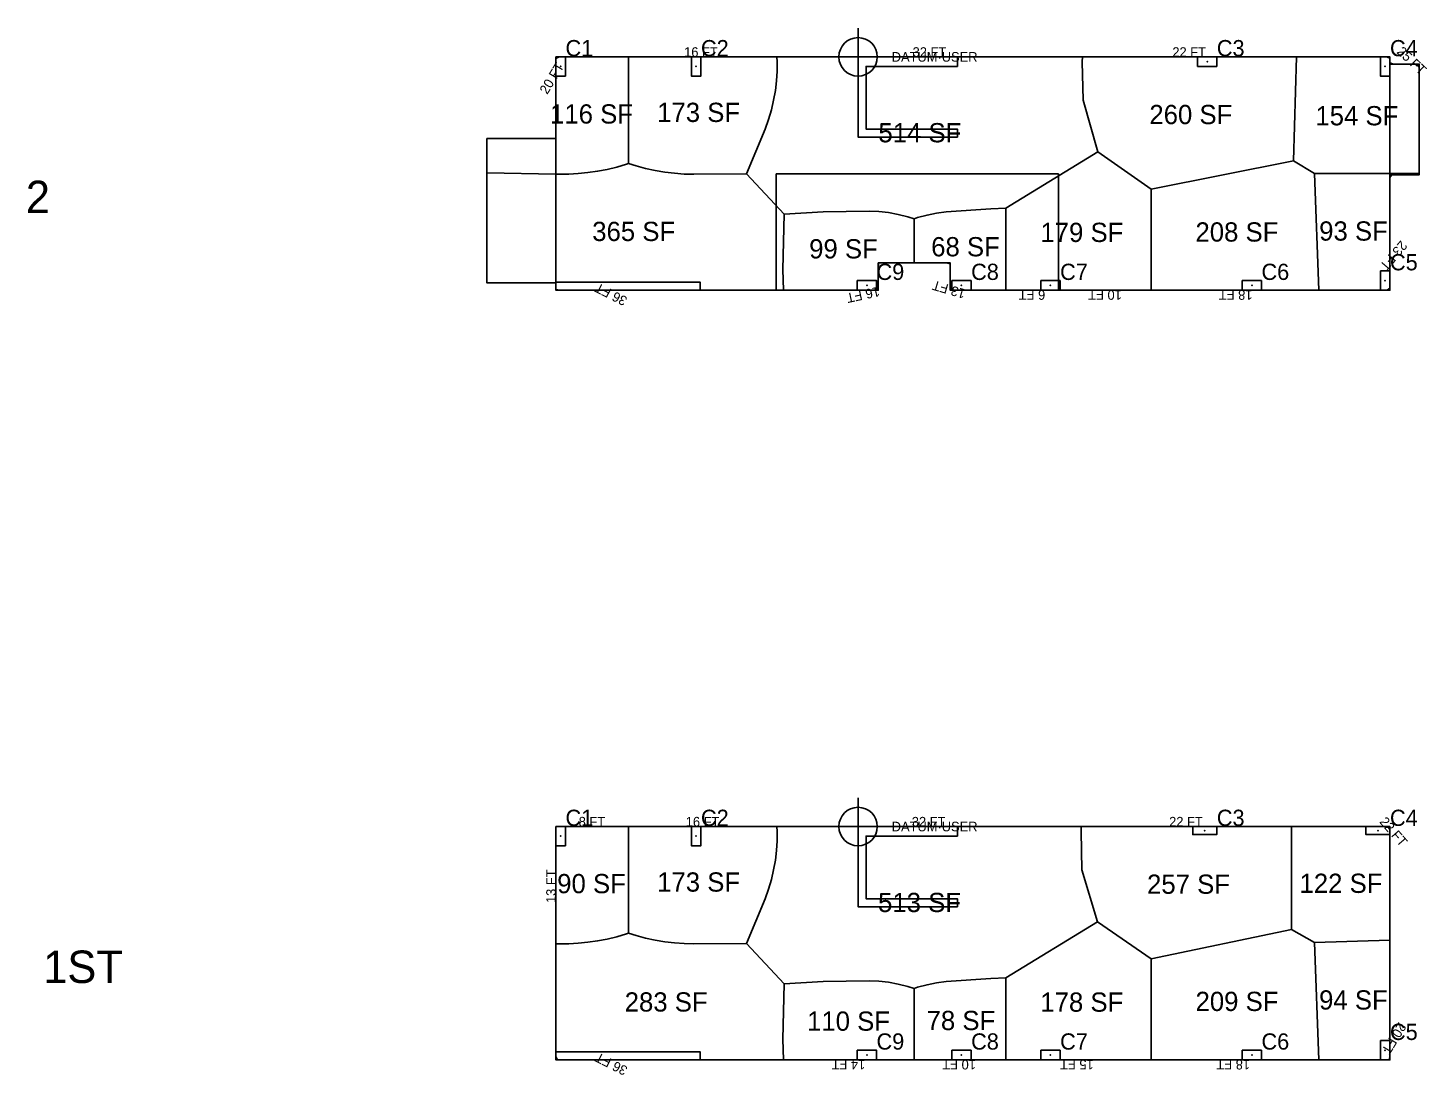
# Model space of a CAD drawing. Header units: metres. Extents: x 6 to 1763, y -17 to 8969.
# Drawn here: x 6 to 1752, y -17 to 1289 of the extents above; entities that cross this region are included whole.
import ezdxf
from ezdxf.enums import TextEntityAlignment as Align

# ---------------------------------------------------------------- set-up
doc = ezdxf.new("R2010")
doc.units = ezdxf.units.M
for name, color, linetype in [('ADDITIONAL-LOAD', 3, 'Continuous'), ('BOUNDARY', 5, 'Continuous'), ('COL', 6, 'Continuous'), ('COL-LABEL', 2, 'Continuous'), ('FLOOR_6_AREA_LABELS', 3, 'Continuous'), ('FLOOR_6_BOUNDARY', 5, 'Continuous'), ('FLOOR_6_COLUMNS', 7, 'Continuous'), ('FLOOR_6_DATUM', 4, 'Continuous'), ('FLOOR_6_FASCADE_COLUMNS', 30, 'Continuous'), ('FLOOR_6_FASCADE_WALLS', 4, 'Continuous'), ('FLOOR_6_LARGE_TRIBUTARY', 6, 'Continuous'), ('FLOOR_6_TRIBUTARY_COL_0', 2, 'Continuous'), ('FLOOR_6_TRIBUTARY_COL_1', 2, 'Continuous'), ('FLOOR_6_TRIBUTARY_COL_2', 2, 'Continuous'), ('FLOOR_6_TRIBUTARY_COL_3', 2, 'Continuous'), ('FLOOR_6_TRIBUTARY_COL_4', 2, 'Continuous'), ('FLOOR_6_TRIBUTARY_COL_5', 2, 'Continuous'), ('FLOOR_6_TRIBUTARY_COL_6', 2, 'Continuous'), ('FLOOR_6_TRIBUTARY_COL_7', 2, 'Continuous'), ('FLOOR_6_TRIBUTARY_COL_8', 2, 'Continuous'), ('FLOOR_6_WALL_TRIBUTARY_2', 1, 'Continuous'), ('FLOOR_6_WALL_TRIBUTARY_3', 1, 'Continuous'), ('FLOOR_7_AREA_LABELS', 3, 'Continuous'), ('FLOOR_7_BOUNDARY', 5, 'Continuous'), ('FLOOR_7_COLUMNS', 7, 'Continuous'), ('FLOOR_7_DATUM', 4, 'Continuous'), ('FLOOR_7_FASCADE_COLUMNS', 30, 'Continuous'), ('FLOOR_7_FASCADE_WALLS', 4, 'Continuous'), ('FLOOR_7_LARGE_TRIBUTARY', 6, 'Continuous'), ('FLOOR_7_TRIBUTARY_COL_0', 2, 'Continuous'), ('FLOOR_7_TRIBUTARY_COL_1', 2, 'Continuous'), ('FLOOR_7_TRIBUTARY_COL_2', 2, 'Continuous'), ('FLOOR_7_TRIBUTARY_COL_3', 2, 'Continuous'), ('FLOOR_7_TRIBUTARY_COL_4', 2, 'Continuous'), ('FLOOR_7_TRIBUTARY_COL_5', 2, 'Continuous'), ('FLOOR_7_TRIBUTARY_COL_6', 2, 'Continuous'), ('FLOOR_7_TRIBUTARY_COL_7', 2, 'Continuous'), ('FLOOR_7_TRIBUTARY_COL_8', 2, 'Continuous'), ('FLOOR_7_WALL_TRIBUTARY_0', 1, 'Continuous'), ('FLOOR_7_WALL_TRIBUTARY_1', 1, 'Continuous'), ('STORY', 1, 'Continuous'), ('WALL', 4, 'Continuous')]:
    doc.layers.add(name, color=color, linetype=linetype)

msp = doc.modelspace()

# ---------------------------------------------------------------- linework, layer by layer
at = {"layer": 'ADDITIONAL-LOAD'}
for points in [[(1705.3, 1105.8), (1741.8, 1105.8), (1741.8, 1243.8), (1705.3, 1243.8)], [(578.8, 1150.8), (664.8, 1150.8), (664.8, 970.8), (578.8, 970.8)], [(939.8, 1106.8), (1291.8, 1106.8), (1291.8, 961.8), (1156.8, 961.8), (1156.8, 995.8), (1066.9, 995.8), (1066.9, 961.8), (939.8, 961.8)]]:
    msp.add_lwpolyline(points, close=True, dxfattribs=at)
at = {"layer": 'BOUNDARY'}
for points in [[(664.8, 1252.8), (1531.5, 1252.8), (1705.3, 1252.8), (1705.3, 1113.6), (1705.3, 961.8), (1291.8, 961.8), (1291.8, 1106.8), (939.8, 1106.8), (939.8, 961.8), (664.8, 961.8)], [(664.8, 292.8), (1531.5, 292.8), (1705.3, 292.8), (1705.3, 153.6), (1705.3, 1.8), (664.8, 1.8)]]:
    msp.add_lwpolyline(points, close=True, dxfattribs=at)
at = {"layer": 'COL'}
for points in [[(664.8, 1252.8), (676.8, 1252.8), (676.8, 1228.8), (664.8, 1228.8)], [(833.8, 1252.8), (845.8, 1252.8), (845.8, 1228.8), (833.8, 1228.8)], [(1465.3, 1252.8), (1489.3, 1252.8), (1489.3, 1240.8), (1465.3, 1240.8)], [(1693.3, 1252.8), (1705.3, 1252.8), (1705.3, 1228.8), (1693.3, 1228.8)], [(1693.3, 985.8), (1705.3, 985.8), (1705.3, 961.8), (1693.3, 961.8)], [(1040.8, 973.8), (1064.8, 973.8), (1064.8, 961.8), (1040.8, 961.8)], [(1158.8, 973.8), (1182.8, 973.8), (1182.8, 961.8), (1158.8, 961.8)], [(1269.8, 973.8), (1293.8, 973.8), (1293.8, 961.8), (1269.8, 961.8)], [(1521, 973.8), (1545, 973.8), (1545, 961.8), (1521, 961.8)], [(664.8, 292.8), (676.8, 292.8), (676.8, 268.8), (664.8, 268.8)], [(833.8, 292.8), (845.8, 292.8), (845.8, 268.8), (833.8, 268.8)], [(1459.3, 292.8), (1489.3, 292.8), (1489.3, 282.8), (1459.3, 282.8)], [(1675.3, 292.8), (1705.3, 292.8), (1705.3, 282.8), (1675.3, 282.8)], [(1693.3, 25.8), (1705.3, 25.8), (1705.3, 1.8), (1693.3, 1.8)], [(1040.8, 13.8), (1064.8, 13.8), (1064.8, 1.8), (1040.8, 1.8)], [(1158.8, 13.8), (1182.8, 13.8), (1182.8, 1.8), (1158.8, 1.8)], [(1269.8, 13.8), (1293.8, 13.8), (1293.8, 1.8), (1269.8, 1.8)], [(1521, 13.8), (1545, 13.8), (1545, 1.8), (1521, 1.8)]]:
    msp.add_lwpolyline(points, close=True, dxfattribs=at)
at = {"layer": 'FLOOR_6_BOUNDARY'}
for points in [[(1291.8, 961.8), (1156.8, 961.8), (1156.8, 995.8), (1066.9, 995.8), (1066.9, 961.8), (939.8, 961.8), (939.8, 961.8), (664.8, 961.8), (664.8, 1252.8), (1531.5, 1252.8), (1705.3, 1252.8), (1705.3, 1243.8), (1741.8, 1243.8), (1741.8, 1105.8), (1705.3, 1105.8), (1705.3, 961.8), (1291.8, 961.8), (1291.8, 961.8), (1291.8, 961.8)], [(664.8, 970.8), (578.8, 970.8), (578.8, 1150.8), (664.8, 1150.8), (664.8, 970.8)], [(1291.8, 1106.8), (939.8, 1106.8), (939.8, 1106.8), (1291.8, 1106.8)]]:
    msp.add_lwpolyline(points, close=True, dxfattribs=at)
at = {"layer": 'FLOOR_6_COLUMNS'}
for p in [(670.8, 1240.8), (839.8, 1240.8), (1477.3, 1246.8), (1699.3, 1240.8), (1052.8, 967.8), (1170.8, 967.8), (1281.8, 967.8), (1533, 967.8), (1699.3, 973.8)]:
    msp.add_point(p, dxfattribs=at)
at = {"layer": 'FLOOR_6_DATUM'}
for p, q in [((1041.8, 1216.8), (1041.8, 1288.8)), ((1005.8, 1252.8), (1077.8, 1252.8))]:
    msp.add_line(p, q, dxfattribs=at)
msp.add_circle((1041.8, 1252.8), 24, dxfattribs=at)
at = {"layer": 'FLOOR_6_FASCADE_COLUMNS'}
for points in [[(664.8, 1106.8), (664.8, 1112.8), (664.8, 1118.8), (664.8, 1124.8), (664.8, 1130.8), (664.8, 1136.8), (664.8, 1142.8), (664.8, 1148.8), (664.8, 1154.8), (664.8, 1160.8), (664.8, 1166.8), (664.8, 1172.8), (664.8, 1178.8), (664.8, 1184.8), (664.8, 1190.8), (664.8, 1196.8), (664.8, 1202.8), (664.8, 1208.8), (664.8, 1214.8), (664.8, 1220.8), (664.8, 1226.8), (664.8, 1232.8), (664.8, 1238.8), (664.8, 1244.8), (664.8, 1250.8), (668.8, 1252.8), (674.8, 1252.8), (680.8, 1252.8), (686.8, 1252.8), (692.8, 1252.8), (698.8, 1252.8), (704.8, 1252.8), (710.8, 1252.8), (716.8, 1252.8), (722.8, 1252.8), (728.8, 1252.8), (734.8, 1252.8), (740.8, 1252.8), (746.8, 1252.8), (752.8, 1252.8)], [(752.8, 1252.8), (758.8, 1252.8), (764.8, 1252.8), (770.8, 1252.8), (776.8, 1252.8), (782.8, 1252.8), (788.8, 1252.8), (794.8, 1252.8), (800.8, 1252.8), (806.8, 1252.8), (812.8, 1252.8), (818.8, 1252.8), (824.8, 1252.8), (830.8, 1252.8), (836.8, 1252.8), (842.8, 1252.8), (848.8, 1252.8), (854.8, 1252.8), (860.8, 1252.8), (866.8, 1252.8), (872.8, 1252.8), (878.8, 1252.8), (884.8, 1252.8), (890.8, 1252.8), (896.8, 1252.8), (902.8, 1252.8), (908.8, 1252.8), (914.8, 1252.8), (920.8, 1252.8), (926.8, 1252.8), (932.8, 1252.8), (938.8, 1252.8)], [(1322.8, 1252.8), (1328.8, 1252.8), (1334.8, 1252.8), (1340.8, 1252.8), (1346.8, 1252.8), (1352.8, 1252.8), (1358.8, 1252.8), (1364.8, 1252.8), (1370.8, 1252.8), (1376.8, 1252.8), (1382.8, 1252.8), (1388.8, 1252.8), (1394.8, 1252.8), (1400.8, 1252.8), (1406.8, 1252.8), (1412.8, 1252.8), (1418.8, 1252.8), (1424.8, 1252.8), (1430.8, 1252.8), (1436.8, 1252.8), (1442.8, 1252.8), (1448.8, 1252.8), (1454.8, 1252.8), (1460.8, 1252.8), (1466.8, 1252.8), (1472.8, 1252.8), (1478.8, 1252.8), (1484.8, 1252.8), (1490.8, 1252.8), (1496.8, 1252.8), (1502.8, 1252.8), (1508.8, 1252.8), (1514.8, 1252.8), (1520.8, 1252.8), (1526.8, 1252.8), (1532.8, 1252.8), (1538.8, 1252.8), (1544.8, 1252.8), (1550.8, 1252.8), (1556.8, 1252.8), (1562.8, 1252.8), (1568.8, 1252.8), (1574.8, 1252.8), (1580.8, 1252.8), (1586.8, 1252.8)], [(1586.8, 1252.8), (1592.8, 1252.8), (1598.8, 1252.8), (1604.8, 1252.8), (1610.8, 1252.8), (1616.8, 1252.8), (1622.8, 1252.8), (1628.8, 1252.8), (1634.8, 1252.8), (1640.8, 1252.8), (1646.8, 1252.8), (1652.8, 1252.8), (1658.8, 1252.8), (1664.8, 1252.8), (1670.8, 1252.8), (1676.8, 1252.8), (1682.8, 1252.8), (1688.8, 1252.8), (1694.8, 1252.8), (1700.8, 1252.8), (1705.3, 1251.3), (1705.3, 1245.3), (1709.8, 1243.8), (1715.8, 1243.8), (1721.8, 1243.8), (1727.8, 1243.8), (1733.8, 1243.8), (1739.8, 1243.8), (1741.8, 1239.8), (1741.8, 1233.8), (1741.8, 1227.8), (1741.8, 1221.8), (1741.8, 1215.8), (1741.8, 1209.8), (1741.8, 1203.8), (1741.8, 1197.8), (1741.8, 1191.8), (1741.8, 1185.8), (1741.8, 1179.8), (1741.8, 1173.8), (1741.8, 1167.8), (1741.8, 1161.8), (1741.8, 1155.8), (1741.8, 1149.8), (1741.8, 1143.8), (1741.8, 1137.8), (1741.8, 1131.8), (1741.8, 1125.8), (1741.8, 1119.8), (1741.8, 1113.8), (1741.8, 1107.8)], [(1741.8, 1107.8), (1737.8, 1105.8), (1731.8, 1105.8), (1725.8, 1105.8), (1719.8, 1105.8), (1713.8, 1105.8), (1707.8, 1105.8), (1705.3, 1102.3), (1705.3, 1096.3), (1705.3, 1090.3), (1705.3, 1084.3), (1705.3, 1078.3), (1705.3, 1072.3), (1705.3, 1066.3), (1705.3, 1060.3), (1705.3, 1054.3), (1705.3, 1048.3), (1705.3, 1042.3), (1705.3, 1036.3), (1705.3, 1030.3), (1705.3, 1024.3), (1705.3, 1018.3), (1705.3, 1012.3), (1705.3, 1006.3), (1705.3, 1000.3), (1705.3, 994.3), (1705.3, 988.3), (1705.3, 982.3), (1705.3, 976.3), (1705.3, 970.3), (1705.3, 964.3), (1701.8, 961.8), (1695.8, 961.8), (1689.8, 961.8), (1683.8, 961.8), (1677.8, 961.8), (1671.8, 961.8), (1665.8, 961.8), (1659.8, 961.8), (1653.8, 961.8), (1647.8, 961.8), (1641.8, 961.8), (1635.8, 961.8), (1629.8, 961.8), (1623.8, 961.8), (1617.8, 961.8)], [(1109.8, 995.8), (1103.8, 995.8), (1097.8, 995.8), (1091.8, 995.8), (1085.8, 995.8), (1079.8, 995.8), (1073.8, 995.8), (1067.8, 995.8), (1066.9, 990.8), (1066.9, 984.8), (1066.9, 978.8), (1066.9, 972.8), (1066.9, 966.8), (1065.8, 961.8), (1059.8, 961.8), (1053.8, 961.8), (1047.8, 961.8), (1041.8, 961.8), (1035.8, 961.8), (1029.8, 961.8), (1023.8, 961.8), (1017.8, 961.8), (1011.8, 961.8), (1005.8, 961.8), (999.8, 961.8), (993.8, 961.8), (987.8, 961.8), (981.8, 961.8), (975.8, 961.8), (969.8, 961.8), (963.8, 961.8), (957.8, 961.8), (951.8, 961.8)], [(1225.8, 961.8), (1219.8, 961.8), (1213.8, 961.8), (1207.8, 961.8), (1201.8, 961.8), (1195.8, 961.8), (1189.8, 961.8), (1183.8, 961.8), (1177.8, 961.8), (1171.8, 961.8), (1165.8, 961.8), (1159.8, 961.8), (1156.8, 964.8), (1156.8, 970.8), (1156.8, 976.8), (1156.8, 982.8), (1156.8, 988.8), (1156.8, 994.8), (1151.8, 995.8), (1145.8, 995.8), (1139.8, 995.8), (1133.8, 995.8), (1127.8, 995.8), (1121.8, 995.8), (1115.8, 995.8), (1109.8, 995.8)], [(1291.8, 961.8), (1285.8, 961.8), (1279.8, 961.8), (1273.8, 961.8), (1267.8, 961.8), (1261.8, 961.8), (1255.8, 961.8), (1249.8, 961.8), (1243.8, 961.8), (1237.8, 961.8), (1231.8, 961.8), (1225.8, 961.8)], [(1407.8, 961.8), (1401.8, 961.8), (1395.8, 961.8), (1389.8, 961.8), (1383.8, 961.8), (1377.8, 961.8), (1371.8, 961.8), (1365.8, 961.8), (1359.8, 961.8), (1353.8, 961.8), (1347.8, 961.8), (1341.8, 961.8), (1335.8, 961.8), (1329.8, 961.8), (1323.8, 961.8), (1317.8, 961.8), (1311.8, 961.8), (1305.8, 961.8), (1299.8, 961.8), (1293.8, 961.8), (1291.8, 961.8)], [(1617.8, 961.8), (1611.8, 961.8), (1605.8, 961.8), (1599.8, 961.8), (1593.8, 961.8), (1587.8, 961.8), (1581.8, 961.8), (1575.8, 961.8), (1569.8, 961.8), (1563.8, 961.8), (1557.8, 961.8), (1551.8, 961.8), (1545.8, 961.8), (1539.8, 961.8), (1533.8, 961.8), (1527.8, 961.8), (1521.8, 961.8), (1515.8, 961.8), (1509.8, 961.8), (1503.8, 961.8), (1497.8, 961.8), (1491.8, 961.8), (1485.8, 961.8), (1479.8, 961.8), (1473.8, 961.8), (1467.8, 961.8), (1461.8, 961.8), (1455.8, 961.8), (1449.8, 961.8), (1443.8, 961.8), (1437.8, 961.8), (1431.8, 961.8), (1425.8, 961.8), (1419.8, 961.8), (1413.8, 961.8), (1407.8, 961.8)]]:
    msp.add_lwpolyline(points, dxfattribs=at)
at = {"layer": 'FLOOR_6_FASCADE_WALLS'}
for points in [[(938.8, 1252.8), (944.8, 1252.8), (950.8, 1252.8), (956.8, 1252.8), (962.8, 1252.8), (968.8, 1252.8), (974.8, 1252.8), (980.8, 1252.8), (986.8, 1252.8), (992.8, 1252.8), (998.8, 1252.8), (1004.8, 1252.8), (1010.8, 1252.8), (1016.8, 1252.8), (1022.8, 1252.8), (1028.8, 1252.8), (1034.8, 1252.8), (1040.8, 1252.8), (1046.8, 1252.8), (1052.8, 1252.8), (1058.8, 1252.8), (1064.8, 1252.8), (1070.8, 1252.8), (1076.8, 1252.8), (1082.8, 1252.8), (1088.8, 1252.8), (1094.8, 1252.8), (1100.8, 1252.8), (1106.8, 1252.8), (1112.8, 1252.8), (1118.8, 1252.8), (1124.8, 1252.8), (1130.8, 1252.8), (1136.8, 1252.8), (1142.8, 1252.8), (1148.8, 1252.8), (1154.8, 1252.8), (1160.8, 1252.8), (1166.8, 1252.8), (1172.8, 1252.8), (1178.8, 1252.8), (1184.8, 1252.8), (1190.8, 1252.8), (1196.8, 1252.8), (1202.8, 1252.8), (1208.8, 1252.8), (1214.8, 1252.8), (1220.8, 1252.8), (1226.8, 1252.8), (1232.8, 1252.8), (1238.8, 1252.8), (1244.8, 1252.8), (1250.8, 1252.8), (1256.8, 1252.8), (1262.8, 1252.8), (1268.8, 1252.8), (1274.8, 1252.8), (1280.8, 1252.8), (1286.8, 1252.8), (1292.8, 1252.8), (1298.8, 1252.8), (1304.8, 1252.8), (1310.8, 1252.8), (1316.8, 1252.8), (1322.8, 1252.8)], [(951.8, 961.8), (945.8, 961.8), (939.8, 961.8), (933.8, 961.8), (927.8, 961.8), (921.8, 961.8), (915.8, 961.8), (909.8, 961.8), (903.8, 961.8), (897.8, 961.8), (891.8, 961.8), (885.8, 961.8), (879.8, 961.8), (873.8, 961.8), (867.8, 961.8), (861.8, 961.8), (855.8, 961.8), (849.8, 961.8), (843.8, 961.8), (837.8, 961.8), (831.8, 961.8), (825.8, 961.8), (819.8, 961.8), (813.8, 961.8), (807.8, 961.8), (801.8, 961.8), (795.8, 961.8), (789.8, 961.8), (783.8, 961.8), (777.8, 961.8), (771.8, 961.8), (765.8, 961.8), (759.8, 961.8), (753.8, 961.8), (747.8, 961.8), (741.8, 961.8), (735.8, 961.8), (729.8, 961.8), (723.8, 961.8), (717.8, 961.8), (711.8, 961.8), (705.8, 961.8), (699.8, 961.8), (693.8, 961.8), (687.8, 961.8), (681.8, 961.8), (675.8, 961.8), (669.8, 961.8), (664.8, 962.8), (664.8, 968.8), (664.8, 974.8), (664.8, 980.8), (664.8, 986.8), (664.8, 992.8), (664.8, 998.8), (664.8, 1004.8), (664.8, 1010.8), (664.8, 1016.8), (664.8, 1022.8), (664.8, 1028.8), (664.8, 1034.8), (664.8, 1040.8), (664.8, 1046.8), (664.8, 1052.8), (664.8, 1058.8), (664.8, 1064.8), (664.8, 1070.8), (664.8, 1076.8), (664.8, 1082.8), (664.8, 1088.8), (664.8, 1094.8), (664.8, 1100.8), (664.8, 1106.8)]]:
    msp.add_lwpolyline(points, dxfattribs=at)
at = {"layer": 'FLOOR_6_LARGE_TRIBUTARY'}
for points in [[(755.3, 1119.6), (752.8, 1118.8), (740.8, 1115.4), (728.8, 1112.5), (716.8, 1110.2), (704.8, 1108.4), (692.8, 1107.2), (680.8, 1106.5), (669.8, 1106.3), (664.8, 1106.4), (664.8, 1252.8), (755.3, 1252.8), (755.3, 1119.6)], [(940.8, 1246.8), (940.8, 1234.8), (940.1, 1222.8), (938.6, 1210.8), (936.5, 1198.8), (933.7, 1186.8), (930.1, 1174.8), (925.8, 1162.8), (902.6, 1107), (836.8, 1106.3), (824.8, 1106.7), (812.8, 1107.6), (800.8, 1109.1), (788.8, 1111.1), (776.8, 1113.6), (764.8, 1116.7), (755.3, 1119.6), (755.3, 1252.8), (940.4, 1252.8), (940.8, 1246.8)], [(998.1, 1059.5), (949.4, 1056.6), (902.6, 1107), (925.8, 1162.8), (930.1, 1174.8), (933.7, 1186.8), (936.5, 1198.8), (938.6, 1210.8), (940.1, 1222.8), (940.8, 1234.8), (940.8, 1246.8), (940.4, 1252.8), (1047.8, 1252.8), (1059.8, 1252.8), (1071.8, 1252.8), (1083.8, 1252.8), (1095.8, 1252.8), (1107.8, 1252.8), (1119.8, 1252.8), (1131.8, 1252.8), (1143.8, 1252.8), (1155.8, 1252.8), (1163.8, 1252.8), (1321.6, 1252.8), (1321.5, 1246.8), (1322.4, 1198.8), (1341, 1134.3), (1226.3, 1063.9), (1207.5, 1063.4), (1151.8, 1059.5), (1139.8, 1057.8), (1127.8, 1055.4), (1115.8, 1052.3), (1111.8, 1050.9), (1103.8, 1053.4), (1091.8, 1056.3), (1079.8, 1058.5), (1067.8, 1059.8), (1055.8, 1060.4), (998.1, 1059.5)], [(1585, 1123.3), (1407.4, 1087.8), (1341, 1134.3), (1322.4, 1198.8), (1321.5, 1246.8), (1321.6, 1252.8), (1531.5, 1252.8), (1588.5, 1252.8), (1585, 1123.3)], [(1611.2, 1107.3), (1585, 1123.3), (1588.5, 1252.8), (1705.3, 1252.8), (1705.3, 1243.8), (1741.8, 1243.8), (1741.8, 1107.3), (1611.2, 1107.3)], [(664.8, 1106.4), (669.8, 1106.3), (680.8, 1106.5), (692.8, 1107.2), (704.8, 1108.4), (716.8, 1110.2), (728.8, 1112.5), (740.8, 1115.4), (752.8, 1118.8), (755.3, 1119.6), (764.8, 1116.7), (776.8, 1113.6), (788.8, 1111.1), (800.8, 1109.1), (812.8, 1107.6), (824.8, 1106.7), (836.8, 1106.3), (902.6, 1107), (949.4, 1056.6), (948.1, 987.7), (948.9, 961.8), (939.8, 961.8), (939.8, 961.8), (838.8, 961.8), (826.8, 961.8), (814.8, 961.8), (802.8, 961.8), (790.8, 961.8), (778.8, 961.8), (766.8, 961.8), (754.8, 961.8), (742.8, 961.8), (730.8, 961.8), (718.8, 961.8), (706.8, 961.8), (694.8, 961.8), (682.8, 961.8), (670.8, 961.8), (664.8, 961.8), (664.8, 966.8), (664.8, 1106.4)], [(1226.3, 1063.9), (1341, 1134.3), (1407.4, 1087.8), (1407.4, 961.8), (1291.8, 961.8), (1291.8, 961.8), (1291.8, 961.8), (1226.3, 961.8), (1226.3, 1063.9)], [(1407.4, 1087.8), (1585, 1123.3), (1611.2, 1107.3), (1616.4, 961.8), (1407.4, 961.8), (1407.4, 1087.8)], [(664.8, 970.8), (578.8, 970.8), (578.8, 1108.3), (664.8, 1106.4), (664.8, 970.8)], [(1611.2, 1107.3), (1741.8, 1107.3), (1741.8, 1105.8), (1705.3, 1105.8), (1705.3, 961.8), (1616.4, 961.8), (1611.2, 1107.3)], [(948.1, 987.7), (949.4, 1056.6), (998.1, 1059.5), (1055.8, 1060.4), (1067.8, 1059.8), (1079.8, 1058.5), (1091.8, 1056.3), (1103.8, 1053.4), (1111.8, 1050.9), (1111.8, 995.8), (1066.9, 995.8), (1066.9, 961.8), (948.9, 961.8), (948.1, 987.7)], [(1111.8, 1050.9), (1115.8, 1052.3), (1127.8, 1055.4), (1139.8, 1057.8), (1151.8, 1059.5), (1207.5, 1063.4), (1226.3, 1063.9), (1226.3, 961.8), (1156.8, 961.8), (1156.8, 995.8), (1111.8, 995.8), (1111.8, 1050.9)]]:
    msp.add_lwpolyline(points, close=True, dxfattribs=at)
at = {"layer": 'FLOOR_6_TRIBUTARY_COL_0'}
msp.add_lwpolyline([(755.3, 1119.6), (752.8, 1118.8), (740.8, 1115.4), (728.8, 1112.5), (716.8, 1110.2), (704.8, 1108.4), (692.8, 1107.2), (680.8, 1106.5), (669.8, 1106.3), (664.8, 1106.4), (664.8, 1252.8), (755.3, 1252.8), (755.3, 1119.6)], close=True, dxfattribs=at)
at = {"layer": 'FLOOR_6_TRIBUTARY_COL_1'}
msp.add_lwpolyline([(940.8, 1246.8), (940.8, 1234.8), (940.1, 1222.8), (938.6, 1210.8), (936.5, 1198.8), (933.7, 1186.8), (930.1, 1174.8), (925.8, 1162.8), (902.6, 1107), (836.8, 1106.3), (824.8, 1106.7), (812.8, 1107.6), (800.8, 1109.1), (788.8, 1111.1), (776.8, 1113.6), (764.8, 1116.7), (755.3, 1119.6), (755.3, 1252.8), (940.4, 1252.8), (940.8, 1246.8)], close=True, dxfattribs=at)
at = {"layer": 'FLOOR_6_TRIBUTARY_COL_2'}
msp.add_lwpolyline([(948.1, 987.7), (949.4, 1056.6), (998.1, 1059.5), (1055.8, 1060.4), (1067.8, 1059.8), (1079.8, 1058.5), (1091.8, 1056.3), (1103.8, 1053.4), (1111.8, 1050.9), (1111.8, 995.8), (1066.9, 995.8), (1066.9, 961.8), (948.9, 961.8), (948.1, 987.7)], close=True, dxfattribs=at)
at = {"layer": 'FLOOR_6_TRIBUTARY_COL_3'}
msp.add_lwpolyline([(1111.8, 1050.9), (1115.8, 1052.3), (1127.8, 1055.4), (1139.8, 1057.8), (1151.8, 1059.5), (1207.5, 1063.4), (1226.3, 1063.9), (1226.3, 961.8), (1156.8, 961.8), (1156.8, 995.8), (1111.8, 995.8), (1111.8, 1050.9)], close=True, dxfattribs=at)
at = {"layer": 'FLOOR_6_TRIBUTARY_COL_4'}
msp.add_lwpolyline([(1226.3, 1063.9), (1341, 1134.3), (1407.4, 1087.8), (1407.4, 961.8), (1291.8, 961.8), (1291.8, 961.8), (1291.8, 961.8), (1226.3, 961.8), (1226.3, 1063.9)], close=True, dxfattribs=at)
at = {"layer": 'FLOOR_6_TRIBUTARY_COL_5'}
msp.add_lwpolyline([(1407.4, 1087.8), (1585, 1123.3), (1611.2, 1107.3), (1616.4, 961.8), (1407.4, 961.8), (1407.4, 1087.8)], close=True, dxfattribs=at)
at = {"layer": 'FLOOR_6_TRIBUTARY_COL_6'}
msp.add_lwpolyline([(1611.2, 1107.3), (1741.8, 1107.3), (1741.8, 1105.8), (1705.3, 1105.8), (1705.3, 961.8), (1616.4, 961.8), (1611.2, 1107.3)], close=True, dxfattribs=at)
at = {"layer": 'FLOOR_6_TRIBUTARY_COL_7'}
msp.add_lwpolyline([(1585, 1123.3), (1407.4, 1087.8), (1341, 1134.3), (1322.4, 1198.8), (1321.5, 1246.8), (1321.6, 1252.8), (1531.5, 1252.8), (1588.5, 1252.8), (1585, 1123.3)], close=True, dxfattribs=at)
at = {"layer": 'FLOOR_6_TRIBUTARY_COL_8'}
msp.add_lwpolyline([(1611.2, 1107.3), (1585, 1123.3), (1588.5, 1252.8), (1705.3, 1252.8), (1705.3, 1243.8), (1741.8, 1243.8), (1741.8, 1107.3), (1611.2, 1107.3)], close=True, dxfattribs=at)
at = {"layer": 'FLOOR_6_WALL_TRIBUTARY_2'}
msp.add_lwpolyline([(998.1, 1059.5), (949.4, 1056.6), (902.6, 1107), (925.8, 1162.8), (930.1, 1174.8), (933.7, 1186.8), (936.5, 1198.8), (938.6, 1210.8), (940.1, 1222.8), (940.8, 1234.8), (940.8, 1246.8), (940.4, 1252.8), (1047.8, 1252.8), (1059.8, 1252.8), (1071.8, 1252.8), (1083.8, 1252.8), (1095.8, 1252.8), (1107.8, 1252.8), (1119.8, 1252.8), (1131.8, 1252.8), (1143.8, 1252.8), (1155.8, 1252.8), (1163.8, 1252.8), (1321.6, 1252.8), (1321.5, 1246.8), (1322.4, 1198.8), (1341, 1134.3), (1226.3, 1063.9), (1207.5, 1063.4), (1151.8, 1059.5), (1139.8, 1057.8), (1127.8, 1055.4), (1115.8, 1052.3), (1111.8, 1050.9), (1103.8, 1053.4), (1091.8, 1056.3), (1079.8, 1058.5), (1067.8, 1059.8), (1055.8, 1060.4), (998.1, 1059.5)], close=True, dxfattribs=at)
at = {"layer": 'FLOOR_6_WALL_TRIBUTARY_3'}
for points in [[(664.8, 1106.4), (669.8, 1106.3), (680.8, 1106.5), (692.8, 1107.2), (704.8, 1108.4), (716.8, 1110.2), (728.8, 1112.5), (740.8, 1115.4), (752.8, 1118.8), (755.3, 1119.6), (764.8, 1116.7), (776.8, 1113.6), (788.8, 1111.1), (800.8, 1109.1), (812.8, 1107.6), (824.8, 1106.7), (836.8, 1106.3), (902.6, 1107), (949.4, 1056.6), (948.1, 987.7), (948.9, 961.8), (939.8, 961.8), (939.8, 961.8), (838.8, 961.8), (826.8, 961.8), (814.8, 961.8), (802.8, 961.8), (790.8, 961.8), (778.8, 961.8), (766.8, 961.8), (754.8, 961.8), (742.8, 961.8), (730.8, 961.8), (718.8, 961.8), (706.8, 961.8), (694.8, 961.8), (682.8, 961.8), (670.8, 961.8), (664.8, 961.8), (664.8, 966.8), (664.8, 1106.4)], [(664.8, 970.8), (578.8, 970.8), (578.8, 1108.3), (664.8, 1106.4), (664.8, 970.8)]]:
    msp.add_lwpolyline(points, close=True, dxfattribs=at)
at = {"layer": 'FLOOR_7_BOUNDARY'}
msp.add_lwpolyline([(664.8, 292.8), (1531.5, 292.8), (1705.3, 292.8), (1705.3, 153.6), (1705.3, 1.8), (664.8, 1.8), (664.8, 292.8)], close=True, dxfattribs=at)
at = {"layer": 'FLOOR_7_COLUMNS'}
for p in [(670.8, 280.8), (839.8, 280.8), (1474.3, 287.8), (1690.3, 287.8), (1052.8, 7.8), (1170.8, 7.8), (1281.8, 7.8), (1533, 7.8), (1699.3, 13.8)]:
    msp.add_point(p, dxfattribs=at)
at = {"layer": 'FLOOR_7_DATUM'}
for p, q in [((1041.8, 256.8), (1041.8, 328.8)), ((1005.8, 292.8), (1077.8, 292.8))]:
    msp.add_line(p, q, dxfattribs=at)
msp.add_circle((1041.8, 292.8), 24, dxfattribs=at)
at = {"layer": 'FLOOR_7_FASCADE_COLUMNS'}
for points in [[(664.8, 292.8), (670.8, 292.8), (676.8, 292.8), (682.8, 292.8), (688.8, 292.8), (694.8, 292.8), (700.8, 292.8), (706.8, 292.8), (712.8, 292.8), (718.8, 292.8), (724.8, 292.8), (730.8, 292.8), (736.8, 292.8), (742.8, 292.8), (748.8, 292.8), (754.8, 292.8)], [(664.8, 143.8), (664.8, 149.8), (664.8, 155.8), (664.8, 161.8), (664.8, 167.8), (664.8, 173.8), (664.8, 179.8), (664.8, 185.8), (664.8, 191.8), (664.8, 197.8), (664.8, 203.8), (664.8, 209.8), (664.8, 215.8), (664.8, 221.8), (664.8, 227.8), (664.8, 233.8), (664.8, 239.8), (664.8, 245.8), (664.8, 251.8), (664.8, 257.8), (664.8, 263.8), (664.8, 269.8), (664.8, 275.8), (664.8, 281.8), (664.8, 287.8), (664.8, 292.8)], [(754.8, 292.8), (760.8, 292.8), (766.8, 292.8), (772.8, 292.8), (778.8, 292.8), (784.8, 292.8), (790.8, 292.8), (796.8, 292.8), (802.8, 292.8), (808.8, 292.8), (814.8, 292.8), (820.8, 292.8), (826.8, 292.8), (832.8, 292.8), (838.8, 292.8), (844.8, 292.8), (850.8, 292.8), (856.8, 292.8), (862.8, 292.8), (868.8, 292.8), (874.8, 292.8), (880.8, 292.8), (886.8, 292.8), (892.8, 292.8), (898.8, 292.8), (904.8, 292.8), (910.8, 292.8), (916.8, 292.8), (922.8, 292.8), (928.8, 292.8), (934.8, 292.8), (940.8, 292.8)], [(1318.8, 292.8), (1324.8, 292.8), (1330.8, 292.8), (1336.8, 292.8), (1342.8, 292.8), (1348.8, 292.8), (1354.8, 292.8), (1360.8, 292.8), (1366.8, 292.8), (1372.8, 292.8), (1378.8, 292.8), (1384.8, 292.8), (1390.8, 292.8), (1396.8, 292.8), (1402.8, 292.8), (1408.8, 292.8), (1414.8, 292.8), (1420.8, 292.8), (1426.8, 292.8), (1432.8, 292.8), (1438.8, 292.8), (1444.8, 292.8), (1450.8, 292.8), (1456.8, 292.8), (1462.8, 292.8), (1468.8, 292.8), (1474.8, 292.8), (1480.8, 292.8), (1486.8, 292.8), (1492.8, 292.8), (1498.8, 292.8), (1504.8, 292.8), (1510.8, 292.8), (1516.8, 292.8), (1522.8, 292.8), (1528.8, 292.8), (1534.8, 292.8), (1540.8, 292.8), (1546.8, 292.8), (1552.8, 292.8), (1558.8, 292.8), (1564.8, 292.8), (1570.8, 292.8), (1576.8, 292.8), (1582.8, 292.8)], [(1582.8, 292.8), (1588.8, 292.8), (1594.8, 292.8), (1600.8, 292.8), (1606.8, 292.8), (1612.8, 292.8), (1618.8, 292.8), (1624.8, 292.8), (1630.8, 292.8), (1636.8, 292.8), (1642.8, 292.8), (1648.8, 292.8), (1654.8, 292.8), (1660.8, 292.8), (1666.8, 292.8), (1672.8, 292.8), (1678.8, 292.8), (1684.8, 292.8), (1690.8, 292.8), (1696.8, 292.8), (1702.8, 292.8), (1705.3, 289.3), (1705.3, 283.3), (1705.3, 277.3), (1705.3, 271.3), (1705.3, 265.3), (1705.3, 259.3), (1705.3, 253.3), (1705.3, 247.3), (1705.3, 241.3), (1705.3, 235.3), (1705.3, 229.3), (1705.3, 223.3), (1705.3, 217.3), (1705.3, 211.3), (1705.3, 205.3), (1705.3, 199.3), (1705.3, 193.3), (1705.3, 187.3), (1705.3, 181.3), (1705.3, 175.3), (1705.3, 169.3), (1705.3, 163.3), (1705.3, 157.3), (1705.3, 151.3)], [(1705.3, 151.3), (1705.3, 145.3), (1705.3, 139.3), (1705.3, 133.3), (1705.3, 127.3), (1705.3, 121.3), (1705.3, 115.3), (1705.3, 109.3), (1705.3, 103.3), (1705.3, 97.3), (1705.3, 91.3), (1705.3, 85.3), (1705.3, 79.3), (1705.3, 73.3), (1705.3, 67.3), (1705.3, 61.3), (1705.3, 55.3), (1705.3, 49.3), (1705.3, 43.3), (1705.3, 37.3), (1705.3, 31.3), (1705.3, 25.3), (1705.3, 19.3), (1705.3, 13.3), (1705.3, 7.3), (1704.8, 1.8), (1698.8, 1.8), (1692.8, 1.8), (1686.8, 1.8), (1680.8, 1.8), (1674.8, 1.8), (1668.8, 1.8), (1662.8, 1.8), (1656.8, 1.8), (1650.8, 1.8), (1644.8, 1.8), (1638.8, 1.8), (1632.8, 1.8), (1626.8, 1.8), (1620.8, 1.8), (1614.8, 1.8)], [(1110.8, 1.8), (1104.8, 1.8), (1098.8, 1.8), (1092.8, 1.8), (1086.8, 1.8), (1080.8, 1.8), (1074.8, 1.8), (1068.8, 1.8), (1062.8, 1.8), (1056.8, 1.8), (1050.8, 1.8), (1044.8, 1.8), (1038.8, 1.8), (1032.8, 1.8), (1026.8, 1.8), (1020.8, 1.8), (1014.8, 1.8), (1008.8, 1.8), (1002.8, 1.8), (996.8, 1.8), (990.8, 1.8), (984.8, 1.8), (978.8, 1.8), (972.8, 1.8), (966.8, 1.8), (960.8, 1.8), (954.8, 1.8), (948.8, 1.8)], [(1224.8, 1.8), (1218.8, 1.8), (1212.8, 1.8), (1206.8, 1.8), (1200.8, 1.8), (1194.8, 1.8), (1188.8, 1.8), (1182.8, 1.8), (1176.8, 1.8), (1170.8, 1.8), (1164.8, 1.8), (1158.8, 1.8), (1152.8, 1.8), (1146.8, 1.8), (1140.8, 1.8), (1134.8, 1.8), (1128.8, 1.8), (1122.8, 1.8), (1116.8, 1.8), (1110.8, 1.8)], [(1404.8, 1.8), (1398.8, 1.8), (1392.8, 1.8), (1386.8, 1.8), (1380.8, 1.8), (1374.8, 1.8), (1368.8, 1.8), (1362.8, 1.8), (1356.8, 1.8), (1350.8, 1.8), (1344.8, 1.8), (1338.8, 1.8), (1332.8, 1.8), (1326.8, 1.8), (1320.8, 1.8), (1314.8, 1.8), (1308.8, 1.8), (1302.8, 1.8), (1296.8, 1.8), (1290.8, 1.8), (1284.8, 1.8), (1278.8, 1.8), (1272.8, 1.8), (1266.8, 1.8), (1260.8, 1.8), (1254.8, 1.8), (1248.8, 1.8), (1242.8, 1.8), (1236.8, 1.8), (1230.8, 1.8), (1224.8, 1.8)], [(1614.8, 1.8), (1608.8, 1.8), (1602.8, 1.8), (1596.8, 1.8), (1590.8, 1.8), (1584.8, 1.8), (1578.8, 1.8), (1572.8, 1.8), (1566.8, 1.8), (1560.8, 1.8), (1554.8, 1.8), (1548.8, 1.8), (1542.8, 1.8), (1536.8, 1.8), (1530.8, 1.8), (1524.8, 1.8), (1518.8, 1.8), (1512.8, 1.8), (1506.8, 1.8), (1500.8, 1.8), (1494.8, 1.8), (1488.8, 1.8), (1482.8, 1.8), (1476.8, 1.8), (1470.8, 1.8), (1464.8, 1.8), (1458.8, 1.8), (1452.8, 1.8), (1446.8, 1.8), (1440.8, 1.8), (1434.8, 1.8), (1428.8, 1.8), (1422.8, 1.8), (1416.8, 1.8), (1410.8, 1.8), (1404.8, 1.8)]]:
    msp.add_lwpolyline(points, dxfattribs=at)
at = {"layer": 'FLOOR_7_FASCADE_WALLS'}
for points in [[(940.8, 292.8), (946.8, 292.8), (952.8, 292.8), (958.8, 292.8), (964.8, 292.8), (970.8, 292.8), (976.8, 292.8), (982.8, 292.8), (988.8, 292.8), (994.8, 292.8), (1000.8, 292.8), (1006.8, 292.8), (1012.8, 292.8), (1018.8, 292.8), (1024.8, 292.8), (1030.8, 292.8), (1036.8, 292.8), (1042.8, 292.8), (1048.8, 292.8), (1054.8, 292.8), (1060.8, 292.8), (1066.8, 292.8), (1072.8, 292.8), (1078.8, 292.8), (1084.8, 292.8), (1090.8, 292.8), (1096.8, 292.8), (1102.8, 292.8), (1108.8, 292.8), (1114.8, 292.8), (1120.8, 292.8), (1126.8, 292.8), (1132.8, 292.8), (1138.8, 292.8), (1144.8, 292.8), (1150.8, 292.8), (1156.8, 292.8), (1162.8, 292.8), (1168.8, 292.8), (1174.8, 292.8), (1180.8, 292.8), (1186.8, 292.8), (1192.8, 292.8), (1198.8, 292.8), (1204.8, 292.8), (1210.8, 292.8), (1216.8, 292.8), (1222.8, 292.8), (1228.8, 292.8), (1234.8, 292.8), (1240.8, 292.8), (1246.8, 292.8), (1252.8, 292.8), (1258.8, 292.8), (1264.8, 292.8), (1270.8, 292.8), (1276.8, 292.8), (1282.8, 292.8), (1288.8, 292.8), (1294.8, 292.8), (1300.8, 292.8), (1306.8, 292.8), (1312.8, 292.8), (1318.8, 292.8)], [(948.8, 1.8), (942.8, 1.8), (936.8, 1.8), (930.8, 1.8), (924.8, 1.8), (918.8, 1.8), (912.8, 1.8), (906.8, 1.8), (900.8, 1.8), (894.8, 1.8), (888.8, 1.8), (882.8, 1.8), (876.8, 1.8), (870.8, 1.8), (864.8, 1.8), (858.8, 1.8), (852.8, 1.8), (846.8, 1.8), (840.8, 1.8), (834.8, 1.8), (828.8, 1.8), (822.8, 1.8), (816.8, 1.8), (810.8, 1.8), (804.8, 1.8), (798.8, 1.8), (792.8, 1.8), (786.8, 1.8), (780.8, 1.8), (774.8, 1.8), (768.8, 1.8), (762.8, 1.8), (756.8, 1.8), (750.8, 1.8), (744.8, 1.8), (738.8, 1.8), (732.8, 1.8), (726.8, 1.8), (720.8, 1.8), (714.8, 1.8), (708.8, 1.8), (702.8, 1.8), (696.8, 1.8), (690.8, 1.8), (684.8, 1.8), (678.8, 1.8), (672.8, 1.8), (666.8, 1.8), (664.8, 5.8), (664.8, 11.8), (664.8, 17.8), (664.8, 23.8), (664.8, 29.8), (664.8, 35.8), (664.8, 41.8), (664.8, 47.8), (664.8, 53.8), (664.8, 59.8), (664.8, 65.8), (664.8, 71.8), (664.8, 77.8), (664.8, 83.8), (664.8, 89.8), (664.8, 95.8), (664.8, 101.8), (664.8, 107.8), (664.8, 113.8), (664.8, 119.8), (664.8, 125.8), (664.8, 131.8), (664.8, 137.8), (664.8, 143.8)]]:
    msp.add_lwpolyline(points, dxfattribs=at)
at = {"layer": 'FLOOR_7_LARGE_TRIBUTARY'}
for points in [[(755.3, 159.6), (752.8, 158.8), (740.8, 155.4), (728.8, 152.5), (716.8, 150.2), (704.8, 148.4), (692.8, 147.2), (680.8, 146.5), (669.8, 146.3), (664.8, 146.4), (664.8, 292.8), (755.3, 292.8), (755.3, 159.6)], [(940.8, 286.8), (940.8, 274.8), (940.1, 262.8), (938.6, 250.8), (936.5, 238.8), (933.7, 226.8), (930.1, 214.8), (925.8, 202.8), (902.6, 147), (836.8, 146.3), (824.8, 146.7), (812.8, 147.6), (800.8, 149.1), (788.8, 151.1), (776.8, 153.6), (764.8, 156.7), (755.3, 159.6), (755.3, 292.8), (940.4, 292.8), (940.8, 286.8)], [(930.1, 214.8), (933.7, 226.8), (936.5, 238.8), (938.6, 250.8), (940.1, 262.8), (940.8, 274.8), (940.8, 286.8), (940.4, 292.8), (1047.8, 292.8), (1059.8, 292.8), (1071.8, 292.8), (1083.8, 292.8), (1095.8, 292.8), (1107.8, 292.8), (1119.8, 292.8), (1131.8, 292.8), (1143.8, 292.8), (1155.8, 292.8), (1163.8, 292.8), (1320.1, 292.8), (1320, 286.8), (1321.1, 238.8), (1340.3, 173.8), (1226.3, 103.9), (1207.5, 103.4), (1151.8, 99.5), (1139.8, 97.8), (1127.8, 95.4), (1115.8, 92.3), (1111.8, 90.9), (1103.8, 93.4), (1091.8, 96.3), (1079.8, 98.5), (1067.8, 99.8), (1055.8, 100.4), (998.1, 99.5), (949.4, 96.6), (902.6, 147), (925.8, 202.8), (930.1, 214.8)], [(1582.3, 164.3), (1407.4, 127.7), (1340.3, 173.8), (1321.1, 238.8), (1320, 286.8), (1320.1, 292.8), (1531.5, 292.8), (1582.3, 292.8), (1582.3, 164.3)], [(1611.2, 148.1), (1582.3, 164.3), (1582.3, 292.8), (1705.3, 292.8), (1705.3, 153.6), (1705.3, 151.2), (1611.2, 148.1)], [(742.8, 1.8), (730.8, 1.8), (718.8, 1.8), (706.8, 1.8), (694.8, 1.8), (682.8, 1.8), (670.8, 1.8), (664.8, 1.8), (664.8, 6.8), (664.8, 146.4), (669.8, 146.3), (680.8, 146.5), (692.8, 147.2), (704.8, 148.4), (716.8, 150.2), (728.8, 152.5), (740.8, 155.4), (752.8, 158.8), (755.3, 159.6), (764.8, 156.7), (776.8, 153.6), (788.8, 151.1), (800.8, 149.1), (812.8, 147.6), (824.8, 146.7), (836.8, 146.3), (902.6, 147), (949.4, 96.6), (948.1, 27.7), (948.9, 1.8), (838.8, 1.8), (826.8, 1.8), (814.8, 1.8), (802.8, 1.8), (790.8, 1.8), (778.8, 1.8), (766.8, 1.8), (754.8, 1.8), (742.8, 1.8)], [(1226.3, 103.9), (1340.3, 173.8), (1407.4, 127.7), (1407.4, 1.8), (1226.3, 1.8), (1226.3, 103.9)], [(1407.4, 127.7), (1582.3, 164.3), (1611.2, 148.1), (1616.4, 1.8), (1407.4, 1.8), (1407.4, 127.7)], [(1611.2, 148.1), (1705.3, 151.2), (1705.3, 1.8), (1616.4, 1.8), (1611.2, 148.1)], [(948.1, 27.7), (949.4, 96.6), (998.1, 99.5), (1055.8, 100.4), (1067.8, 99.8), (1079.8, 98.5), (1091.8, 96.3), (1103.8, 93.4), (1111.8, 90.9), (1111.8, 1.8), (948.9, 1.8), (948.1, 27.7)], [(1111.8, 90.9), (1115.8, 92.3), (1127.8, 95.4), (1139.8, 97.8), (1151.8, 99.5), (1207.5, 103.4), (1226.3, 103.9), (1226.3, 1.8), (1111.8, 1.8), (1111.8, 90.9)]]:
    msp.add_lwpolyline(points, close=True, dxfattribs=at)
at = {"layer": 'FLOOR_7_TRIBUTARY_COL_0'}
msp.add_lwpolyline([(755.3, 159.6), (752.8, 158.8), (740.8, 155.4), (728.8, 152.5), (716.8, 150.2), (704.8, 148.4), (692.8, 147.2), (680.8, 146.5), (669.8, 146.3), (664.8, 146.4), (664.8, 292.8), (755.3, 292.8), (755.3, 159.6)], close=True, dxfattribs=at)
at = {"layer": 'FLOOR_7_TRIBUTARY_COL_1'}
msp.add_lwpolyline([(940.8, 286.8), (940.8, 274.8), (940.1, 262.8), (938.6, 250.8), (936.5, 238.8), (933.7, 226.8), (930.1, 214.8), (925.8, 202.8), (902.6, 147), (836.8, 146.3), (824.8, 146.7), (812.8, 147.6), (800.8, 149.1), (788.8, 151.1), (776.8, 153.6), (764.8, 156.7), (755.3, 159.6), (755.3, 292.8), (940.4, 292.8), (940.8, 286.8)], close=True, dxfattribs=at)
at = {"layer": 'FLOOR_7_TRIBUTARY_COL_2'}
msp.add_lwpolyline([(948.1, 27.7), (949.4, 96.6), (998.1, 99.5), (1055.8, 100.4), (1067.8, 99.8), (1079.8, 98.5), (1091.8, 96.3), (1103.8, 93.4), (1111.8, 90.9), (1111.8, 1.8), (948.9, 1.8), (948.1, 27.7)], close=True, dxfattribs=at)
at = {"layer": 'FLOOR_7_TRIBUTARY_COL_3'}
msp.add_lwpolyline([(1111.8, 90.9), (1115.8, 92.3), (1127.8, 95.4), (1139.8, 97.8), (1151.8, 99.5), (1207.5, 103.4), (1226.3, 103.9), (1226.3, 1.8), (1111.8, 1.8), (1111.8, 90.9)], close=True, dxfattribs=at)
at = {"layer": 'FLOOR_7_TRIBUTARY_COL_4'}
msp.add_lwpolyline([(1226.3, 103.9), (1340.3, 173.8), (1407.4, 127.7), (1407.4, 1.8), (1226.3, 1.8), (1226.3, 103.9)], close=True, dxfattribs=at)
at = {"layer": 'FLOOR_7_TRIBUTARY_COL_5'}
msp.add_lwpolyline([(1407.4, 127.7), (1582.3, 164.3), (1611.2, 148.1), (1616.4, 1.8), (1407.4, 1.8), (1407.4, 127.7)], close=True, dxfattribs=at)
at = {"layer": 'FLOOR_7_TRIBUTARY_COL_6'}
msp.add_lwpolyline([(1611.2, 148.1), (1705.3, 151.2), (1705.3, 1.8), (1616.4, 1.8), (1611.2, 148.1)], close=True, dxfattribs=at)
at = {"layer": 'FLOOR_7_TRIBUTARY_COL_7'}
msp.add_lwpolyline([(1582.3, 164.3), (1407.4, 127.7), (1340.3, 173.8), (1321.1, 238.8), (1320, 286.8), (1320.1, 292.8), (1531.5, 292.8), (1582.3, 292.8), (1582.3, 164.3)], close=True, dxfattribs=at)
at = {"layer": 'FLOOR_7_TRIBUTARY_COL_8'}
msp.add_lwpolyline([(1611.2, 148.1), (1582.3, 164.3), (1582.3, 292.8), (1705.3, 292.8), (1705.3, 153.6), (1705.3, 151.2), (1611.2, 148.1)], close=True, dxfattribs=at)
at = {"layer": 'FLOOR_7_WALL_TRIBUTARY_0'}
msp.add_lwpolyline([(930.1, 214.8), (933.7, 226.8), (936.5, 238.8), (938.6, 250.8), (940.1, 262.8), (940.8, 274.8), (940.8, 286.8), (940.4, 292.8), (1047.8, 292.8), (1059.8, 292.8), (1071.8, 292.8), (1083.8, 292.8), (1095.8, 292.8), (1107.8, 292.8), (1119.8, 292.8), (1131.8, 292.8), (1143.8, 292.8), (1155.8, 292.8), (1163.8, 292.8), (1320.1, 292.8), (1320, 286.8), (1321.1, 238.8), (1340.3, 173.8), (1226.3, 103.9), (1207.5, 103.4), (1151.8, 99.5), (1139.8, 97.8), (1127.8, 95.4), (1115.8, 92.3), (1111.8, 90.9), (1103.8, 93.4), (1091.8, 96.3), (1079.8, 98.5), (1067.8, 99.8), (1055.8, 100.4), (998.1, 99.5), (949.4, 96.6), (902.6, 147), (925.8, 202.8), (930.1, 214.8)], close=True, dxfattribs=at)
at = {"layer": 'FLOOR_7_WALL_TRIBUTARY_1'}
msp.add_lwpolyline([(742.8, 1.8), (730.8, 1.8), (718.8, 1.8), (706.8, 1.8), (694.8, 1.8), (682.8, 1.8), (670.8, 1.8), (664.8, 1.8), (664.8, 6.8), (664.8, 146.4), (669.8, 146.3), (680.8, 146.5), (692.8, 147.2), (704.8, 148.4), (716.8, 150.2), (728.8, 152.5), (740.8, 155.4), (752.8, 158.8), (755.3, 159.6), (764.8, 156.7), (776.8, 153.6), (788.8, 151.1), (800.8, 149.1), (812.8, 147.6), (824.8, 146.7), (836.8, 146.3), (902.6, 147), (949.4, 96.6), (948.1, 27.7), (948.9, 1.8), (838.8, 1.8), (826.8, 1.8), (814.8, 1.8), (802.8, 1.8), (790.8, 1.8), (778.8, 1.8), (766.8, 1.8), (754.8, 1.8), (742.8, 1.8)], close=True, dxfattribs=at)
at = {"layer": 'WALL'}
for points in [[(1165.8, 1240.8), (1165.8, 1240.8), (1051.8, 1240.8), (1051.8, 1162.8), (1165.8, 1162.8), (1165.8, 1152.8), (1041.8, 1152.8), (1041.8, 1252.8), (1165.8, 1252.8)], [(664.8, 961.8), (844.8, 961.8), (844.8, 971.8), (664.8, 971.8)], [(1165.8, 280.8), (1165.8, 280.8), (1051.8, 280.8), (1051.8, 202.8), (1165.8, 202.8), (1165.8, 192.8), (1041.8, 192.8), (1041.8, 292.8), (1165.8, 292.8)], [(664.8, 1.8), (844.8, 1.8), (844.8, 11.8), (664.8, 11.8)]]:
    msp.add_lwpolyline(points, close=True, dxfattribs=at)

# ---------------------------------------------------------------- texts
at = {"layer": 'COL-LABEL', "char_height": 20.25, "attachment_point": 1}
for s, insert in [('C1', (676.8, 1273.8)), ('C2', (845.8, 1273.8)), ('C3', (1489.3, 1273.8)), ('C4', (1705.3, 1273.8)), ('C9', (1064.8, 994.8)), ('C8', (1182.8, 994.8)), ('C7', (1293.8, 994.8)), ('C6', (1545, 994.8)), ('C5', (1705.3, 1006.8)), ('C1', (676.8, 313.8)), ('C2', (845.8, 313.8)), ('C3', (1489.3, 313.8)), ('C4', (1705.3, 313.8)), ('C9', (1064.8, 34.8)), ('C8', (1182.8, 34.8)), ('C7', (1293.8, 34.8)), ('C6', (1545, 34.8)), ('C5', (1705.3, 46.8))]:
    msp.add_mtext(s, dxfattribs=dict(at, insert=insert))
at = {"layer": 'FLOOR_6_AREA_LABELS'}
for s, p in [('116 SF', (709.3, 1181.6)), ('173 SF', (842.9, 1183.6)), ('260 SF', (1456.9, 1180.9)), ('154 SF', (1664, 1179.4)), ('514 SF', (1118.9, 1158.2)), ('365 SF', (761.9, 1035.1)), ('93 SF', (1659.8, 1035.6)), ('179 SF', (1321, 1033.9)), ('208 SF', (1514.4, 1034.4)), ('99 SF', (1023.6, 1013.4)), ('68 SF', (1175.8, 1016))]:
    msp.add_text(s, height=24, dxfattribs=at).set_placement(p, align=Align.MIDDLE_CENTER)
at = {"layer": 'FLOOR_6_DATUM'}
msp.add_text('DATUM·USER', height=12, dxfattribs=at).set_placement((1083.8, 1246.8))
at = {"layer": 'FLOOR_6_FASCADE_COLUMNS'}
for s, p in [('16 FT', (845.8, 1258.8)), ('22 FT', (1454.8, 1258.8))]:
    msp.add_text(s, height=12, dxfattribs=at).set_placement(p, align=Align.MIDDLE_CENTER)
for s, rotation, p in [('25 FT', -43.0908, (1732.4, 1248.2)), ('20 FT', 58.921, (659.7, 1226.2)), ('23 FT', -130.3417, (1709.9, 1004.7)), ('16 FT', -167.8557, (1048.2, 956)), ('13 FT', 163.664, (1155.1, 962.5)), ('6 FT', -180, (1258.8, 955.8)), ('10 FT', 180, (1349.8, 955.8)), ('18 FT', -180, (1512.8, 955.8))]:
    msp.add_text(s, height=12, rotation=rotation, dxfattribs=at).set_placement(p, align=Align.MIDDLE_CENTER)
at = {"layer": 'FLOOR_6_FASCADE_WALLS'}
msp.add_text('32 FT', height=12, dxfattribs=at).set_placement((1130.8, 1258.8), align=Align.MIDDLE_CENTER)
msp.add_text('36 FT', height=12, rotation=153.1959, dxfattribs=at).set_placement((733.5, 956.5), align=Align.MIDDLE_CENTER)
at = {"layer": 'FLOOR_7_AREA_LABELS'}
for s, p in [('90 SF', (709.3, 221.6)), ('173 SF', (842.9, 223.6)), ('257 SF', (1454, 220.9)), ('122 SF', (1644.2, 222)), ('513 SF', (1118.5, 198.1)), ('94 SF', (1659.7, 76.5)), ('283 SF', (802.4, 74)), ('178 SF', (1320.9, 73.8)), ('209 SF', (1514.5, 74.7)), ('110 SF', (1029.9, 50.1)), ('78 SF', (1170.1, 50.9))]:
    msp.add_text(s, height=24, dxfattribs=at).set_placement(p, align=Align.MIDDLE_CENTER)
at = {"layer": 'FLOOR_7_DATUM'}
msp.add_text('DATUM·USER', height=12, dxfattribs=at).set_placement((1083.8, 286.8))
at = {"layer": 'FLOOR_7_FASCADE_COLUMNS'}
for s, p in [('8 FT', (709.8, 298.8)), ('16 FT', (847.8, 298.8)), ('22 FT', (1450.8, 298.8))]:
    msp.add_text(s, height=12, dxfattribs=at).set_placement(p, align=Align.MIDDLE_CENTER)
for s, rotation, p in [('22 FT', -49.1165, (1709.8, 286.4)), ('13 FT', 90, (658.8, 218.3)), ('20 FT', -121.1887, (1710.4, 28.5)), ('14 FT', 180, (1029.8, -4.2)), ('10 FT', 180, (1167.8, -4.2)), ('15 FT', 180, (1314.8, -4.2)), ('18 FT', 180, (1509.8, -4.2))]:
    msp.add_text(s, height=12, rotation=rotation, dxfattribs=at).set_placement(p, align=Align.MIDDLE_CENTER)
at = {"layer": 'FLOOR_7_FASCADE_WALLS'}
msp.add_text('32 FT', height=12, dxfattribs=at).set_placement((1129.8, 298.8), align=Align.MIDDLE_CENTER)
msp.add_text('36 FT', height=12, rotation=153.4349, dxfattribs=at).set_placement((733.9, -3.5), align=Align.MIDDLE_CENTER)
at = {"layer": 'STORY', "char_height": 40.5, "attachment_point": 1}
for s, insert in [('2', (3.6, 1098.4)), ('1ST', (25.3, 138.1))]:
    msp.add_mtext(s, dxfattribs=dict(at, insert=insert))

doc.saveas('drawing.dxf')
